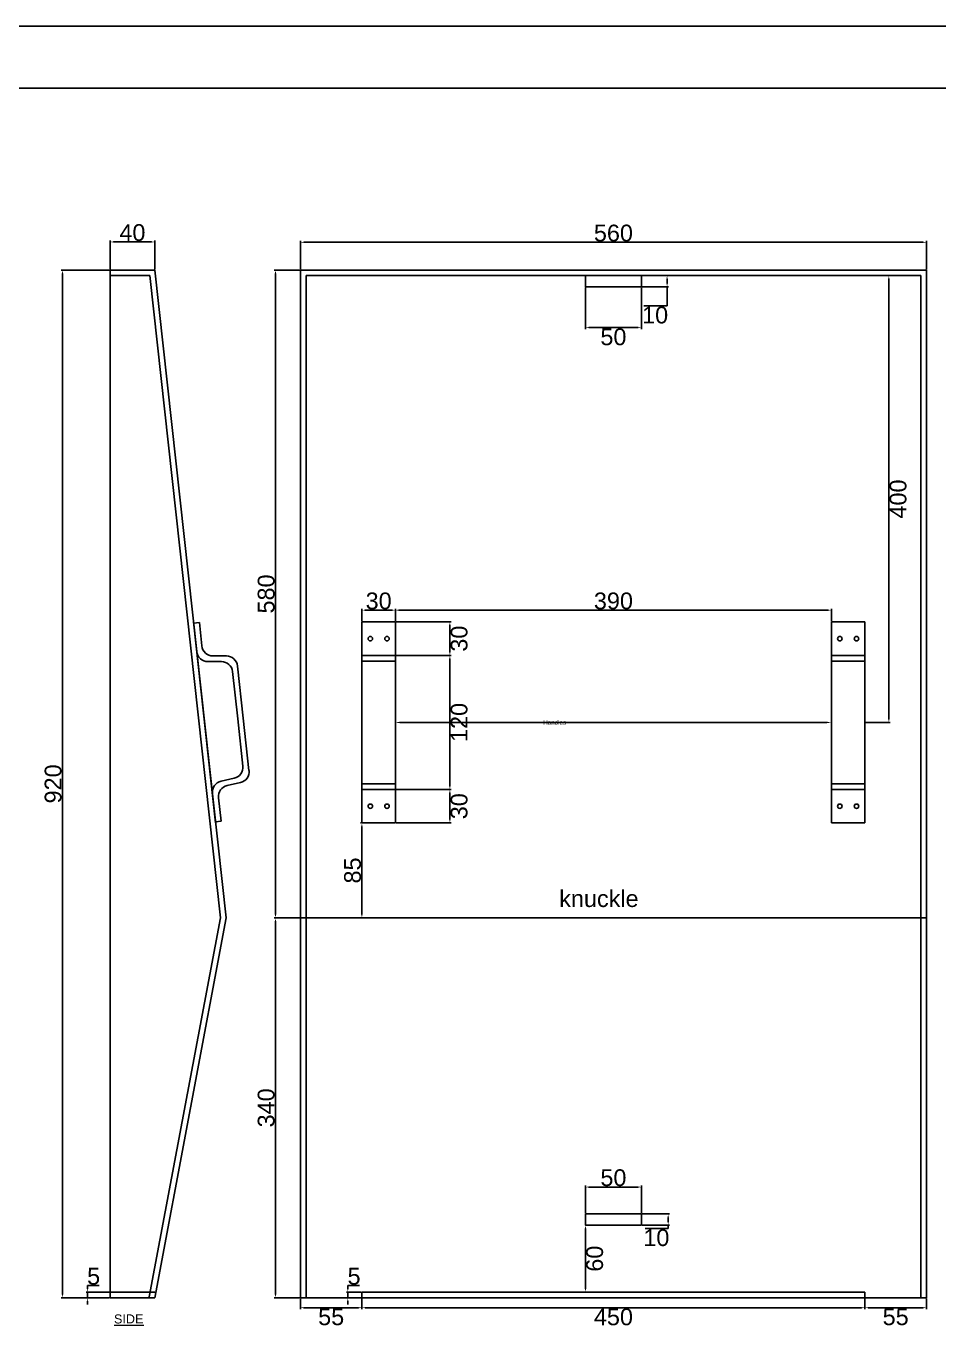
# Model space of a CAD drawing. Header units: millimetres. Extents: x -3009 to 55097, y -2803 to 5841.
# Drawn here: x 49385 to 50202, y -851 to 314 of the extents above; entities that cross this region are included whole.
import ezdxf
from ezdxf import colors
from ezdxf.entities.mleader import LeaderData, LeaderLine
from ezdxf.math import Vec2, Vec3

# ---------------------------------------------------------------- set-up
doc = ezdxf.new("R2010")
doc.units = ezdxf.units.MM
for name, color, linetype in [('DIM', 10, 'Continuous'), ('PDF2_Geometry', 7, 'Continuous'), ('PDF2_Text', 7, 'Continuous'), ('SC', 5, 'Continuous')]:
    doc.layers.add(name, color=color, linetype=linetype)
doc.layers.add('PDF_PDF_PDF_NAME PLATE', color=230, linetype='Continuous', true_color=0xff007f)
doc.styles.add('PDF F1', font='arial.ttf')
doc.styles.get("Standard").update_dxf_attribs({"font": 'arial.ttf', "height": 15})
doc.dimstyles.new('DIM', dxfattribs={"dimtxt": 15, "dimasz": 3, "dimexe": 1.25, "dimexo": 0.625, "dimtad": 2, "dimtoh": 1, "dimdec": 0, "dimtxsty": 'Standard', "dimcen": 2.5, "dimclrd": 1, "dimclre": 4, "dimclrt": 1, "dimadec": 0, "dimazin": 0, "dimtfac": 1, "dimtdec": 0, "dimtmove": 0, "dimatfit": 3, "dimfxl": 1, "dimtfillclr": 4, "dimarcsym": 0})

# ---------------------------------------------------------------- blocks, each defined once
blk = doc.blocks.new('*D240')
at = {"layer": 'Defpoints', "color": 0, "transparency": 16777216}
for p in [(49715.7, -208.9), (49685.7, -219.4), (49715.7, -219.4)]:
    blk.add_point(p, dxfattribs=at)
at = {"layer": 'DIM', "color": 4, "lineweight": -2, "transparency": 16777216}
for p, q in [((49685.7, -218.8), (49685.7, -207.7)), ((49715.7, -218.8), (49715.7, -207.7))]:
    blk.add_line(p, q, dxfattribs=at)
at = {"layer": 'DIM', "color": 1, "lineweight": -2, "transparency": 16777216}
blk.add_line((49688.7, -208.9), (49712.7, -208.9), dxfattribs=at)
at = {"layer": 'DIM', "color": 1, "transparency": 16777216}
for points in [[(49688.7, -208.4), (49688.7, -209.4), (49685.7, -208.9)], [(49712.7, -208.4), (49712.7, -209.4), (49715.7, -208.9)]]:
    blk.add_solid(points, dxfattribs=at)
at = {"layer": 'DIM', "color": 1, "transparency": 16777216, "insert": (49700.7, -200.7), "char_height": 15, "attachment_point": 5}
blk.add_mtext('30', dxfattribs=at)
blk = doc.blocks.new('*D241')
at = {"layer": 'Defpoints', "color": 0, "transparency": 16777216}
for p in [(49715.7, -249.4), (49715.7, -369.4), (49764.4, -369.4)]:
    blk.add_point(p, dxfattribs=at)
at = {"layer": 'DIM', "color": 4, "lineweight": -2, "transparency": 16777216}
for p, q in [((49716.3, -249.4), (49765.6, -249.4)), ((49716.3, -369.4), (49765.6, -369.4))]:
    blk.add_line(p, q, dxfattribs=at)
at = {"layer": 'DIM', "color": 1, "lineweight": -2, "transparency": 16777216}
blk.add_line((49764.4, -252.4), (49764.4, -366.4), dxfattribs=at)
at = {"layer": 'DIM', "color": 1, "transparency": 16777216}
for points in [[(49763.9, -252.4), (49764.9, -252.4), (49764.4, -249.4)], [(49763.9, -366.4), (49764.9, -366.4), (49764.4, -369.4)]]:
    blk.add_solid(points, dxfattribs=at)
at = {"layer": 'DIM', "color": 1, "transparency": 16777216, "insert": (49772.7, -309.4), "char_height": 15, "attachment_point": 5, "rotation": 90}
blk.add_mtext('120', dxfattribs=at)
blk = doc.blocks.new('*D242')
at = {"layer": 'Defpoints', "color": 0, "transparency": 16777216}
for p in [(49715.7, -369.4), (49764.4, -369.4), (49715.7, -399.4)]:
    blk.add_point(p, dxfattribs=at)
at = {"layer": 'DIM', "color": 4, "lineweight": -2, "transparency": 16777216}
for p, q in [((49716.3, -369.4), (49765.6, -369.4)), ((49716.3, -399.4), (49765.6, -399.4))]:
    blk.add_line(p, q, dxfattribs=at)
at = {"layer": 'DIM', "color": 1, "lineweight": -2, "transparency": 16777216}
blk.add_line((49764.4, -396.4), (49764.4, -372.4), dxfattribs=at)
at = {"layer": 'DIM', "color": 1, "transparency": 16777216}
for points in [[(49763.9, -372.4), (49764.9, -372.4), (49764.4, -369.4)], [(49763.9, -396.4), (49764.9, -396.4), (49764.4, -399.4)]]:
    blk.add_solid(points, dxfattribs=at)
at = {"layer": 'DIM', "color": 1, "transparency": 16777216, "insert": (49772.7, -384.4), "char_height": 15, "attachment_point": 5, "rotation": 90}
blk.add_mtext('30', dxfattribs=at)
blk = doc.blocks.new('*D243')
at = {"layer": 'Defpoints', "color": 0, "transparency": 16777216}
for p in [(50105.7, -208.9), (49715.7, -219.4), (50105.7, -219.4)]:
    blk.add_point(p, dxfattribs=at)
at = {"layer": 'DIM', "color": 4, "lineweight": -2, "transparency": 16777216}
for p, q in [((49715.7, -218.8), (49715.7, -207.7)), ((50105.7, -218.8), (50105.7, -207.7))]:
    blk.add_line(p, q, dxfattribs=at)
at = {"layer": 'DIM', "color": 1, "lineweight": -2, "transparency": 16777216}
blk.add_line((49718.7, -208.9), (50102.7, -208.9), dxfattribs=at)
at = {"layer": 'DIM', "color": 1, "transparency": 16777216}
for points in [[(49718.7, -208.4), (49718.7, -209.4), (49715.7, -208.9)], [(50102.7, -208.4), (50102.7, -209.4), (50105.7, -208.9)]]:
    blk.add_solid(points, dxfattribs=at)
at = {"layer": 'DIM', "color": 1, "transparency": 16777216, "insert": (49910.7, -200.7), "char_height": 15, "attachment_point": 5}
blk.add_mtext('390', dxfattribs=at)
blk = doc.blocks.new('*D239')
at = {"layer": 'Defpoints', "color": 0, "transparency": 16777216}
for p in [(49715.7, -219.4), (49715.7, -249.4), (49764.4, -249.4)]:
    blk.add_point(p, dxfattribs=at)
at = {"layer": 'DIM', "color": 4, "lineweight": -2, "transparency": 16777216}
for p, q in [((49716.3, -219.4), (49765.6, -219.4)), ((49716.3, -249.4), (49765.6, -249.4))]:
    blk.add_line(p, q, dxfattribs=at)
at = {"layer": 'DIM', "color": 1, "lineweight": -2, "transparency": 16777216}
blk.add_line((49764.4, -222.4), (49764.4, -246.4), dxfattribs=at)
at = {"layer": 'DIM', "color": 1, "transparency": 16777216}
for points in [[(49763.9, -222.4), (49764.9, -222.4), (49764.4, -219.4)], [(49763.9, -246.4), (49764.9, -246.4), (49764.4, -249.4)]]:
    blk.add_solid(points, dxfattribs=at)
at = {"layer": 'DIM', "color": 1, "transparency": 16777216, "insert": (49772.7, -234.4), "char_height": 15, "attachment_point": 5, "rotation": 90}
blk.add_mtext('30', dxfattribs=at)
blk = doc.blocks.new('*D244')
at = {"layer": 'Defpoints', "color": 0, "transparency": 16777216}
for p in [(50190.7, 120.4), (49630.7, 95.6), (50190.7, 95.6)]:
    blk.add_point(p, dxfattribs=at)
at = {"layer": 'DIM', "color": 4, "lineweight": -2, "transparency": 16777216}
for p, q in [((49630.7, 96.2), (49630.7, 121.6)), ((50190.7, 96.2), (50190.7, 121.6))]:
    blk.add_line(p, q, dxfattribs=at)
at = {"layer": 'DIM', "color": 1, "lineweight": -2, "transparency": 16777216}
blk.add_line((49633.7, 120.4), (50187.7, 120.4), dxfattribs=at)
at = {"layer": 'DIM', "color": 1, "transparency": 16777216}
for points in [[(49633.7, 120.9), (49633.7, 119.9), (49630.7, 120.4)], [(50187.7, 120.9), (50187.7, 119.9), (50190.7, 120.4)]]:
    blk.add_solid(points, dxfattribs=at)
at = {"layer": 'DIM', "color": 1, "transparency": 16777216, "insert": (49910.7, 128.6), "char_height": 15, "attachment_point": 5}
blk.add_mtext('560', dxfattribs=at)
blk = doc.blocks.new('*D245')
at = {"layer": 'Defpoints', "color": 0, "transparency": 16777216}
for p in [(49885.7, 80.6), (49935.7, 80.6), (49935.7, 44)]:
    blk.add_point(p, dxfattribs=at)
at = {"layer": 'DIM', "color": 4, "lineweight": -2, "transparency": 16777216}
for p, q in [((49885.7, 80), (49885.7, 42.7)), ((49935.7, 80), (49935.7, 42.7))]:
    blk.add_line(p, q, dxfattribs=at)
at = {"layer": 'DIM', "color": 1, "lineweight": -2, "transparency": 16777216}
blk.add_line((49888.7, 44), (49932.7, 44), dxfattribs=at)
at = {"layer": 'DIM', "color": 1, "transparency": 16777216}
for points in [[(49888.7, 44.5), (49888.7, 43.5), (49885.7, 44)], [(49932.7, 44.5), (49932.7, 43.5), (49935.7, 44)]]:
    blk.add_solid(points, dxfattribs=at)
at = {"layer": 'DIM', "color": 1, "transparency": 16777216, "insert": (49910.7, 35.7), "char_height": 15, "attachment_point": 5}
blk.add_mtext('50', dxfattribs=at)
blk = doc.blocks.new('*D246')
at = {"layer": 'Defpoints', "color": 0, "transparency": 16777216}
for p in [(49935.7, 90.6), (49935.7, 80.6), (49958.7, 80.6)]:
    blk.add_point(p, dxfattribs=at)
at = {"layer": 'DIM', "color": 4, "lineweight": -2, "transparency": 16777216}
for p, q in [((49936.3, 90.6), (49959.9, 90.6)), ((49936.3, 80.6), (49959.9, 80.6))]:
    blk.add_line(p, q, dxfattribs=at)
at = {"layer": 'DIM', "color": 1, "lineweight": -2, "transparency": 16777216}
for p, q in [((49958.7, 87.6), (49958.7, 83.6)), ((49958.7, 80.6), (49958.7, 63.5)), ((49958.7, 63.5), (49938, 63.5))]:
    blk.add_line(p, q, dxfattribs=at)
at = {"layer": 'DIM', "color": 1, "transparency": 16777216}
for points in [[(49958.2, 87.6), (49959.2, 87.6), (49958.7, 90.6)], [(49958.2, 83.6), (49959.2, 83.6), (49958.7, 80.6)]]:
    blk.add_solid(points, dxfattribs=at)
at = {"layer": 'DIM', "color": 1, "transparency": 16777216, "insert": (49948, 55.2), "char_height": 15, "attachment_point": 5}
blk.add_mtext('10', dxfattribs=at)
blk = doc.blocks.new('*D247')
at = {"layer": 'Defpoints', "color": 0, "transparency": 16777216}
for p in [(49630.7, -824.4), (49685.7, -824.4), (49685.7, -833.3)]:
    blk.add_point(p, dxfattribs=at)
at = {"layer": 'DIM', "color": 4, "lineweight": -2, "transparency": 16777216}
for p, q in [((49630.7, -825), (49630.7, -834.5)), ((49685.7, -825), (49685.7, -834.5))]:
    blk.add_line(p, q, dxfattribs=at)
at = {"layer": 'DIM', "color": 1, "lineweight": -2, "transparency": 16777216}
blk.add_line((49633.7, -833.3), (49682.7, -833.3), dxfattribs=at)
at = {"layer": 'DIM', "color": 1, "transparency": 16777216}
for points in [[(49633.7, -832.8), (49633.7, -833.8), (49630.7, -833.3)], [(49682.7, -832.8), (49682.7, -833.8), (49685.7, -833.3)]]:
    blk.add_solid(points, dxfattribs=at)
at = {"layer": 'DIM', "color": 1, "transparency": 16777216, "insert": (49658.2, -841.5), "char_height": 15, "attachment_point": 5}
blk.add_mtext('55', dxfattribs=at)
blk = doc.blocks.new('*D248')
at = {"layer": 'Defpoints', "color": 0, "transparency": 16777216}
for p in [(49685.7, -824.4), (50135.7, -824.4), (50135.7, -833.3)]:
    blk.add_point(p, dxfattribs=at)
at = {"layer": 'DIM', "color": 4, "lineweight": -2, "transparency": 16777216}
for p, q in [((49685.7, -825), (49685.7, -834.5)), ((50135.7, -825), (50135.7, -834.5))]:
    blk.add_line(p, q, dxfattribs=at)
at = {"layer": 'DIM', "color": 1, "lineweight": -2, "transparency": 16777216}
blk.add_line((49688.7, -833.3), (50132.7, -833.3), dxfattribs=at)
at = {"layer": 'DIM', "color": 1, "transparency": 16777216}
for points in [[(49688.7, -832.8), (49688.7, -833.8), (49685.7, -833.3)], [(50132.7, -832.8), (50132.7, -833.8), (50135.7, -833.3)]]:
    blk.add_solid(points, dxfattribs=at)
at = {"layer": 'DIM', "color": 1, "transparency": 16777216, "insert": (49910.7, -841.6), "char_height": 15, "attachment_point": 5}
blk.add_mtext('450', dxfattribs=at)
blk = doc.blocks.new('*D249')
at = {"layer": 'Defpoints', "color": 0, "transparency": 16777216}
for p in [(50135.7, -824.4), (50190.7, -824.4), (50190.7, -833.3)]:
    blk.add_point(p, dxfattribs=at)
at = {"layer": 'DIM', "color": 4, "lineweight": -2, "transparency": 16777216}
for p, q in [((50135.7, -825), (50135.7, -834.5)), ((50190.7, -825), (50190.7, -834.5))]:
    blk.add_line(p, q, dxfattribs=at)
at = {"layer": 'DIM', "color": 1, "lineweight": -2, "transparency": 16777216}
blk.add_line((50138.7, -833.3), (50187.7, -833.3), dxfattribs=at)
at = {"layer": 'DIM', "color": 1, "transparency": 16777216}
for points in [[(50138.7, -832.8), (50138.7, -833.8), (50135.7, -833.3)], [(50187.7, -832.8), (50187.7, -833.8), (50190.7, -833.3)]]:
    blk.add_solid(points, dxfattribs=at)
at = {"layer": 'DIM', "color": 1, "transparency": 16777216, "insert": (50163.2, -841.5), "char_height": 15, "attachment_point": 5}
blk.add_mtext('55', dxfattribs=at)
blk = doc.blocks.new('*D250')
at = {"layer": 'Defpoints', "color": 0, "transparency": 16777216}
for p in [(49440.1, -819.4), (49460.4, -819.4), (49460.4, -824.4)]:
    blk.add_point(p, dxfattribs=at)
at = {"layer": 'DIM', "color": 1, "lineweight": -2, "transparency": 16777216}
for p, q in [((49440.1, -816.4), (49440.1, -813.4)), ((49440.1, -813.4), (49450.7, -813.4)), ((49440.1, -824.4), (49440.1, -819.4)), ((49440.1, -827.4), (49440.1, -830.4))]:
    blk.add_line(p, q, dxfattribs=at)
at = {"layer": 'DIM', "color": 4, "lineweight": -2, "transparency": 16777216}
for p, q in [((49459.8, -819.4), (49438.9, -819.4)), ((49459.8, -824.4), (49438.9, -824.4))]:
    blk.add_line(p, q, dxfattribs=at)
at = {"layer": 'DIM', "color": 1, "transparency": 16777216}
for points in [[(49439.6, -816.4), (49440.6, -816.4), (49440.1, -819.4)], [(49439.6, -827.4), (49440.6, -827.4), (49440.1, -824.4)]]:
    blk.add_solid(points, dxfattribs=at)
at = {"layer": 'DIM', "color": 1, "transparency": 16777216, "insert": (49445.7, -805.2), "char_height": 15, "attachment_point": 5}
blk.add_mtext('5', dxfattribs=at)
blk = doc.blocks.new('*D251')
at = {"layer": 'Defpoints', "color": 0, "transparency": 16777216}
for p in [(49417.8, 95.6), (49460.4, 95.6), (49460.4, -824.4)]:
    blk.add_point(p, dxfattribs=at)
at = {"layer": 'DIM', "color": 4, "lineweight": -2, "transparency": 16777216}
for p, q in [((49459.8, 95.6), (49416.6, 95.6)), ((49459.8, -824.4), (49416.6, -824.4))]:
    blk.add_line(p, q, dxfattribs=at)
at = {"layer": 'DIM', "color": 1, "lineweight": -2, "transparency": 16777216}
blk.add_line((49417.8, -821.4), (49417.8, 92.6), dxfattribs=at)
at = {"layer": 'DIM', "color": 1, "transparency": 16777216}
for points in [[(49417.3, 92.6), (49418.3, 92.6), (49417.8, 95.6)], [(49417.3, -821.4), (49418.3, -821.4), (49417.8, -824.4)]]:
    blk.add_solid(points, dxfattribs=at)
at = {"layer": 'DIM', "color": 1, "transparency": 16777216, "insert": (49409.5, -364.4), "char_height": 15, "attachment_point": 5, "rotation": 90}
blk.add_mtext('920', dxfattribs=at)
blk = doc.blocks.new('*D252')
at = {"layer": 'Defpoints', "color": 0, "transparency": 16777216}
for p in [(49935.7, -725.3), (49885.7, -749.4), (49935.7, -749.4)]:
    blk.add_point(p, dxfattribs=at)
at = {"layer": 'DIM', "color": 4, "lineweight": -2, "transparency": 16777216}
for p, q in [((49885.7, -748.8), (49885.7, -724)), ((49935.7, -748.8), (49935.7, -724))]:
    blk.add_line(p, q, dxfattribs=at)
at = {"layer": 'DIM', "color": 1, "lineweight": -2, "transparency": 16777216}
blk.add_line((49888.7, -725.3), (49932.7, -725.3), dxfattribs=at)
at = {"layer": 'DIM', "color": 1, "transparency": 16777216}
for points in [[(49888.7, -724.8), (49888.7, -725.8), (49885.7, -725.3)], [(49932.7, -724.8), (49932.7, -725.8), (49935.7, -725.3)]]:
    blk.add_solid(points, dxfattribs=at)
at = {"layer": 'DIM', "color": 1, "transparency": 16777216, "insert": (49910.7, -717), "char_height": 15, "attachment_point": 5}
blk.add_mtext('50', dxfattribs=at)
blk = doc.blocks.new('*D253')
at = {"layer": 'Defpoints', "color": 0, "transparency": 16777216}
for p in [(49935.7, -749.4), (49935.7, -759.4), (49959.7, -759.4)]:
    blk.add_point(p, dxfattribs=at)
at = {"layer": 'DIM', "color": 4, "lineweight": -2, "transparency": 16777216}
for p, q in [((49936.3, -749.4), (49961, -749.4)), ((49936.3, -759.4), (49961, -759.4))]:
    blk.add_line(p, q, dxfattribs=at)
at = {"layer": 'DIM', "color": 1, "lineweight": -2, "transparency": 16777216}
for p, q in [((49959.7, -752.4), (49959.7, -756.4)), ((49959.7, -762.4), (49939.1, -762.4)), ((49959.7, -759.4), (49959.7, -762.4))]:
    blk.add_line(p, q, dxfattribs=at)
at = {"layer": 'DIM', "color": 1, "transparency": 16777216}
for points in [[(49959.2, -752.4), (49960.2, -752.4), (49959.7, -749.4)], [(49959.2, -756.4), (49960.2, -756.4), (49959.7, -759.4)]]:
    blk.add_solid(points, dxfattribs=at)
at = {"layer": 'DIM', "color": 1, "transparency": 16777216, "insert": (49949.1, -770.7), "char_height": 15, "attachment_point": 5}
blk.add_mtext('10', dxfattribs=at)
blk = doc.blocks.new('*D254')
at = {"layer": 'Defpoints', "color": 0, "transparency": 16777216}
for p in [(49885.7, -759.4), (49885.7, -819.4), (49885.7, -819.4)]:
    blk.add_point(p, dxfattribs=at)
at = {"layer": 'DIM', "color": 1, "lineweight": -2, "transparency": 16777216}
blk.add_line((49885.7, -762.4), (49885.7, -816.4), dxfattribs=at)
at = {"layer": 'DIM', "color": 4, "lineweight": -2, "transparency": 16777216}
for p, q in [((49886.3, -759.4), (49886.9, -759.4)), ((49886.3, -819.4), (49886.9, -819.4))]:
    blk.add_line(p, q, dxfattribs=at)
at = {"layer": 'DIM', "color": 1, "transparency": 16777216}
for points in [[(49885.2, -762.4), (49886.2, -762.4), (49885.7, -759.4)], [(49885.2, -816.4), (49886.2, -816.4), (49885.7, -819.4)]]:
    blk.add_solid(points, dxfattribs=at)
at = {"layer": 'DIM', "color": 1, "transparency": 16777216, "insert": (49894, -789.4), "char_height": 15, "attachment_point": 5, "rotation": 90}
blk.add_mtext('60', dxfattribs=at)
blk = doc.blocks.new('*D255')
at = {"layer": 'Defpoints', "color": 0, "transparency": 16777216}
for p in [(49500.4, 120.7), (49460.4, 95.6), (49500.4, 95.6)]:
    blk.add_point(p, dxfattribs=at)
at = {"layer": 'DIM', "color": 4, "lineweight": -2, "transparency": 16777216}
for p, q in [((49460.4, 96.2), (49460.4, 122)), ((49500.4, 96.2), (49500.4, 122))]:
    blk.add_line(p, q, dxfattribs=at)
at = {"layer": 'DIM', "color": 1, "lineweight": -2, "transparency": 16777216}
blk.add_line((49463.4, 120.7), (49497.4, 120.7), dxfattribs=at)
at = {"layer": 'DIM', "color": 1, "transparency": 16777216}
for points in [[(49463.4, 121.2), (49463.4, 120.2), (49460.4, 120.7)], [(49497.4, 121.2), (49497.4, 120.2), (49500.4, 120.7)]]:
    blk.add_solid(points, dxfattribs=at)
at = {"layer": 'DIM', "color": 1, "transparency": 16777216, "insert": (49480.4, 129), "char_height": 15, "attachment_point": 5}
blk.add_mtext('40', dxfattribs=at)
blk = doc.blocks.new('*D256')
at = {"layer": 'Defpoints', "color": 0, "transparency": 16777216}
for p in [(50157.1, 90.6), (50157.1, 90.6), (50135.7, -309.4)]:
    blk.add_point(p, dxfattribs=at)
at = {"layer": 'DIM', "color": 1, "lineweight": -2, "transparency": 16777216}
blk.add_line((50157.1, -306.4), (50157.1, 87.6), dxfattribs=at)
at = {"layer": 'DIM', "color": 4, "lineweight": -2, "transparency": 16777216}
for p, q in [((50157.7, 90.6), (50158.4, 90.6)), ((50136.3, -309.4), (50158.4, -309.4))]:
    blk.add_line(p, q, dxfattribs=at)
at = {"layer": 'DIM', "color": 1, "transparency": 16777216}
for points in [[(50156.6, 87.6), (50157.6, 87.6), (50157.1, 90.6)], [(50156.6, -306.4), (50157.6, -306.4), (50157.1, -309.4)]]:
    blk.add_solid(points, dxfattribs=at)
at = {"layer": 'DIM', "color": 1, "transparency": 16777216, "insert": (50165.4, -109.4), "char_height": 15, "attachment_point": 5, "rotation": 90}
blk.add_mtext('400', dxfattribs=at)
blk = doc.blocks.new('*D257')
at = {"layer": 'Defpoints', "color": 0, "transparency": 16777216}
for p in [(49608.4, -484.4), (49630.7, -484.4), (49630.7, -824.4)]:
    blk.add_point(p, dxfattribs=at)
at = {"layer": 'DIM', "color": 4, "lineweight": -2, "transparency": 16777216}
for p, q in [((49630, -484.4), (49607.1, -484.4)), ((49630, -824.4), (49607.1, -824.4))]:
    blk.add_line(p, q, dxfattribs=at)
at = {"layer": 'DIM', "color": 1, "lineweight": -2, "transparency": 16777216}
blk.add_line((49608.4, -821.4), (49608.4, -487.4), dxfattribs=at)
at = {"layer": 'DIM', "color": 1, "transparency": 16777216}
for points in [[(49607.9, -487.4), (49608.9, -487.4), (49608.4, -484.4)], [(49607.9, -821.4), (49608.9, -821.4), (49608.4, -824.4)]]:
    blk.add_solid(points, dxfattribs=at)
at = {"layer": 'DIM', "color": 1, "transparency": 16777216, "insert": (49600.1, -654.4), "char_height": 15, "attachment_point": 5, "rotation": 90}
blk.add_mtext('340', dxfattribs=at)
blk = doc.blocks.new('*D354')
at = {"layer": 'Defpoints', "color": 0, "transparency": 16777216}
for p in [(49608.4, 95.6), (49630.7, 95.6), (49630.7, -484.4)]:
    blk.add_point(p, dxfattribs=at)
at = {"layer": 'DIM', "color": 4, "lineweight": -2, "transparency": 16777216}
for p, q in [((49630, 95.6), (49607.1, 95.6)), ((49630, -484.4), (49607.1, -484.4))]:
    blk.add_line(p, q, dxfattribs=at)
at = {"layer": 'DIM', "color": 1, "lineweight": -2, "transparency": 16777216}
blk.add_line((49608.4, -481.4), (49608.4, 92.6), dxfattribs=at)
at = {"layer": 'DIM', "color": 1, "transparency": 16777216}
for points in [[(49607.9, 92.6), (49608.9, 92.6), (49608.4, 95.6)], [(49607.9, -481.4), (49608.9, -481.4), (49608.4, -484.4)]]:
    blk.add_solid(points, dxfattribs=at)
at = {"layer": 'DIM', "color": 1, "transparency": 16777216, "insert": (49600.1, -194.4), "char_height": 15, "attachment_point": 5, "rotation": 90}
blk.add_mtext('580', dxfattribs=at)
blk = doc.blocks.new('*D356')
at = {"layer": 'Defpoints', "color": 0, "transparency": 16777216}
for p in [(49685.7, -399.4), (49685.7, -484.4), (49685.7, -484.4)]:
    blk.add_point(p, dxfattribs=at)
at = {"layer": 'DIM', "color": 4, "lineweight": -2, "transparency": 16777216}
for p, q in [((49685, -399.4), (49684.4, -399.4)), ((49685, -484.4), (49684.4, -484.4))]:
    blk.add_line(p, q, dxfattribs=at)
at = {"layer": 'DIM', "color": 1, "lineweight": -2, "transparency": 16777216}
blk.add_line((49685.7, -402.4), (49685.7, -481.4), dxfattribs=at)
at = {"layer": 'DIM', "color": 1, "transparency": 16777216}
for points in [[(49685.2, -402.4), (49686.2, -402.4), (49685.7, -399.4)], [(49685.2, -481.4), (49686.2, -481.4), (49685.7, -484.4)]]:
    blk.add_solid(points, dxfattribs=at)
at = {"layer": 'DIM', "color": 1, "transparency": 16777216, "insert": (49677.4, -441.9), "char_height": 15, "attachment_point": 5, "rotation": 90}
blk.add_mtext('85', dxfattribs=at)
blk = doc.blocks.new('*D364')
at = {"layer": 'Defpoints', "color": 0, "transparency": 16777216}
for p in [(49673.1, -819.4), (49685.7, -819.4), (49685.7, -824.4)]:
    blk.add_point(p, dxfattribs=at)
at = {"layer": 'DIM', "color": 1, "lineweight": -2, "transparency": 16777216}
for p, q in [((49673.1, -816.4), (49673.1, -813.4)), ((49673.1, -813.4), (49683.7, -813.4)), ((49673.1, -824.4), (49673.1, -819.4)), ((49673.1, -827.4), (49673.1, -830.4))]:
    blk.add_line(p, q, dxfattribs=at)
at = {"layer": 'DIM', "color": 4, "lineweight": -2, "transparency": 16777216}
for p, q in [((49685, -819.4), (49671.8, -819.4)), ((49685, -824.4), (49671.8, -824.4))]:
    blk.add_line(p, q, dxfattribs=at)
at = {"layer": 'DIM', "color": 1, "transparency": 16777216}
for points in [[(49672.6, -816.4), (49673.6, -816.4), (49673.1, -819.4)], [(49672.6, -827.4), (49673.6, -827.4), (49673.1, -824.4)]]:
    blk.add_solid(points, dxfattribs=at)
at = {"layer": 'DIM', "color": 1, "transparency": 16777216, "insert": (49678.7, -805.2), "char_height": 15, "attachment_point": 5}
blk.add_mtext('5', dxfattribs=at)

msp = doc.modelspace()

# ---------------------------------------------------------------- linework, layer by layer
for p, q in [((49460.4, -824.4), (49460.4, 95.6)), ((49460.4, 95.6), (49500.4, 95.6)), ((49564.2, -484.4), (49500.4, 95.6)), ((49630.7, -824.4), (49630.7, 95.6)), ((49630.7, 95.6), (50190.7, 95.6)), ((50190.7, 95.6), (50190.7, -824.4)), ((49460.4, 90.6), (49496, 90.6)), ((49559.2, -484.4), (49496, 90.6)), ((49635.7, -824.4), (49635.7, 90.6)), ((49635.7, 90.6), (50185.7, 90.6)), ((50185.7, 90.6), (50185.7, -824.4)), ((49535.1, -219.4), (49554.8, -399.4)), ((49540.4, -219.9), (49535.2, -220.5)), ((49540.4, -219.9), (49542.5, -240.9)), ((49685.7, -219.4), (49685.7, -399.4)), ((49715.7, -219.4), (49685.7, -219.4)), ((49715.7, -249.4), (49715.7, -219.4)), ((50105.7, -249.4), (50105.7, -219.4)), ((50105.7, -219.4), (50135.7, -219.4)), ((50135.7, -369.4), (50135.7, -219.4)), ((49560, -254.9), (49547.9, -254.9)), ((49564.5, -249.9), (49552.4, -249.9)), ((49685.7, -249.4), (49715.7, -249.4)), ((49685.7, -254.4), (49715.7, -254.4)), ((49715.7, -249.4), (49715.7, -369.4)), ((50135.7, -249.4), (50105.7, -249.4)), ((50105.7, -249.4), (50105.7, -369.4)), ((50135.7, -254.4), (50105.7, -254.4)), ((49569.9, -263.9), (49574.6, -306.2)), ((49574.5, -258.9), (49579.6, -305.6)), ((49545, -309.4), (49545, -309.4)), ((49579.2, -348.4), (49574.6, -306.2)), ((49584.7, -352.3), (49579.6, -305.6)), ((49571.5, -359.3), (49559.7, -362)), ((49577, -363.2), (49565.2, -365.9)), ((49715.7, -364.4), (49685.7, -364.4)), ((49715.7, -369.4), (49685.7, -369.4)), ((49715.7, -399.4), (49715.7, -369.4)), ((50105.7, -364.4), (50135.7, -364.4)), ((50105.7, -369.4), (50135.7, -369.4)), ((50105.7, -399.4), (50105.7, -369.4)), ((50135.7, -369.4), (50135.7, -399.4)), ((49559.9, -397.8), (49557.4, -376.8)), ((49559.9, -397.8), (49554.7, -398.3)), ((49685.7, -399.4), (49715.7, -399.4)), ((50135.7, -399.4), (50105.7, -399.4)), ((49559.1, -484.4), (49495.5, -823.5)), ((49564.2, -484.4), (49500.4, -824.4)), ((49559.2, -484.4), (49559.1, -484.4)), ((50190.7, -484.4), (49630.7, -484.4)), ((49500.4, -819.4), (49460.4, -819.4)), ((49500.4, -824.4), (49460.4, -824.4)), ((50190.7, -824.4), (49630.7, -824.4)), ((50135.7, -819.4), (49685.7, -819.4)), ((49910.7, -819.4), (49685.7, -819.4)), ((49685.7, -819.4), (49685.7, -824.4)), ((49910.7, -819.4), (50135.7, -819.4)), ((50135.7, -819.4), (50135.7, -824.4))]:
    msp.add_line(p, q)
for points in [[(49885.7, 90.6), (49935.7, 90.6), (49935.7, 80.6), (49885.7, 80.6)], [(49885.7, -749.4), (49935.7, -749.4), (49935.7, -759.4), (49885.7, -759.4)]]:
    msp.add_lwpolyline(points, close=True)
for centre in [(49693.2, -234.4), (49708.2, -234.4), (50113.2, -234.4), (50128.2, -234.4), (49693.2, -384.4), (49708.2, -384.4), (50113.2, -384.4), (50128.2, -384.4)]:
    msp.add_circle(centre, 2)
for centre, start, end in [((49552.4, -239.9), 185.7106, 270), ((49547.9, -244.9), 185.7106, 270), ((49560, -264.9), 5.7106, 90), ((49564.5, -259.9), 5.7106, 90), ((49569.3, -349.6), 282.5448, 6.8342), ((49574.8, -353.5), 282.5448, 6.8342), ((49561.9, -371.7), 102.5448, 186.8342), ((49567.4, -375.6), 102.5448, 186.8342)]:
    msp.add_arc(centre, 10, start, end)
at = {"layer": 'PDF2_Geometry', "lineweight": 13}
msp.add_lwpolyline([(49464.1, -848.8), (49490.6, -848.8)], dxfattribs=at)
at = {"layer": 'PDF_PDF_PDF_NAME PLATE', "lineweight": 25}
for p, q in [((48607, 314), (51536.8, 314)), ((48662.6, 258.3), (51481.5, 258.3))]:
    msp.add_line(p, q, dxfattribs=at)

# ---------------------------------------------------------------- texts
at = {"layer": 'PDF2_Text', "insert": (49463.9, -843.4), "char_height": 8.09, "attachment_point": 4, "style": 'PDF F1'}
msp.add_mtext('SIDE', dxfattribs=at)
at = {"layer": 'SC', "insert": (49862.2, -459.6), "char_height": 15, "attachment_point": 1}
msp.add_mtext_dynamic_manual_height_columns('knuckle', width=178.712, gutter_width=75, heights=[0], dxfattribs=at)

# ---------------------------------------------------------------- dimensions: what is measured, and where the dimension line sits
at = {"layer": 'DIM'}
for base, p1, p2, picture, middle in [((49500.4, 120.7), (49460.4, 95.6), (49500.4, 95.6), '*D255', (49480.4, 129)), ((50190.7, 120.4), (49630.7, 95.6), (50190.7, 95.6), '*D244', (49910.7, 128.6)), ((49935.7, 44), (49885.7, 80.6), (49935.7, 80.6), '*D245', (49910.7, 35.7)), ((49715.7, -208.9), (49685.7, -219.4), (49715.7, -219.4), '*D240', (49700.7, -200.7)), ((50105.7, -208.9), (49715.7, -219.4), (50105.7, -219.4), '*D243', (49910.7, -200.7)), ((49935.7, -725.3), (49885.7, -749.4), (49935.7, -749.4), '*D252', (49910.7, -717)), ((49685.7, -833.3), (49630.7, -824.4), (49685.7, -824.4), '*D247', (49658.2, -841.5)), ((50135.7, -833.3), (49685.7, -824.4), (50135.7, -824.4), '*D248', (49910.7, -841.6)), ((50190.7, -833.3), (50135.7, -824.4), (50190.7, -824.4), '*D249', (50163.2, -841.5))]:
    dim = msp.add_linear_dim(base=base, p1=p1, p2=p2, dimstyle='DIM', dxfattribs=at)
    dim.commit()
    dim.dimension.update_dxf_attribs({"geometry": picture, "text_midpoint": middle})
for base, p1, p2, picture, middle in [((49417.8, 95.6), (49460.4, -824.4), (49460.4, 95.6), '*D251', (49409.5, -364.4)), ((49608.4, 95.6), (49630.7, -484.4), (49630.7, 95.6), '*D354', (49600.1, -194.4)), ((50157.1, 90.6), (50135.7, -309.4), (50157.1, 90.6), '*D256', (50165.4, -109.4)), ((49764.4, -249.4), (49715.7, -219.4), (49715.7, -249.4), '*D239', (49772.7, -234.4)), ((49764.4, -369.4), (49715.7, -249.4), (49715.7, -369.4), '*D241', (49772.7, -309.4)), ((49764.4, -369.4), (49715.7, -399.4), (49715.7, -369.4), '*D242', (49772.7, -384.4)), ((49608.4, -484.4), (49630.7, -824.4), (49630.7, -484.4), '*D257', (49600.1, -654.4)), ((49959.7, -759.4), (49935.7, -749.4), (49935.7, -759.4), '*D253', (49949.1, -770.7)), ((49885.7, -819.4), (49885.7, -759.4), (49885.7, -819.4), '*D254', (49894, -789.4)), ((49440.1, -819.4), (49460.4, -824.4), (49460.4, -819.4), '*D250', (49445.7, -805.2)), ((49673.1, -819.4), (49685.7, -824.4), (49685.7, -819.4), '*D364', (49678.7, -805.2))]:
    dim = msp.add_linear_dim(base=base, p1=p1, p2=p2, angle=90, dimstyle='DIM', dxfattribs=at)
    dim.commit()
    dim.dimension.update_dxf_attribs({"geometry": picture, "text_midpoint": middle})
for base, p1, p2, picture, middle in [((49958.7, 80.6), (49935.7, 90.6), (49935.7, 80.6), '*D246', (49948, 63.5)), ((49685.7, -484.4), (49685.7, -399.4), (49685.7, -484.4), '*D356', (49685.7, -441.9))]:
    dim = msp.add_linear_dim(base=base, p1=p1, p2=p2, angle=90, dimstyle='DIM', dxfattribs=at)
    dim.commit()
    dim.dimension.update_dxf_attribs({"geometry": picture, "text_midpoint": middle, "dimtype": 160})

# ---------------------------------------------------------------- leaders
at = {"layer": 'SC'}
ml = msp.add_multileader_mtext('Standard', dxfattribs=at)
ml.set_content('Handles', color=256)
ml.set_leader_properties()
ml.build(insert=Vec2(0, 0))
ctx = ml.context
ctx.base_point, ctx.plane_origin = Vec3(49845.9, -309.4), Vec3(49715.7, -309.4)
notes = []
notes.append((ctx, [(1, (1, 1, 0), (49877.8, -309.4), (-1, 0), 8, [(0, [(49715.7, -309.4)], 0, []), (1, [(50105.7, -309.4)], 0, [])])]))
ctx.mtext.insert, ctx.mtext.flow_direction = Vec3(49847.9, -307.4), 5
for ctx, leaders in notes:
    for number, flags, end, landing, length, lines in leaders:
        leader = LeaderData()
        leader.index, (leader.has_last_leader_line, leader.has_dogleg_vector, leader.attachment_direction) = number, flags
        leader.last_leader_point, leader.dogleg_vector, leader.dogleg_length = Vec3(end), Vec3(landing), length
        for number, points, colour, breaks in lines:
            line = LeaderLine()
            line.index, line.vertices, line.color, line.breaks = number, Vec3.list(points), colors.encode_raw_color(colour), breaks
            leader.lines.append(line)
        ctx.leaders.append(leader)

doc.saveas('drawing.dxf')
